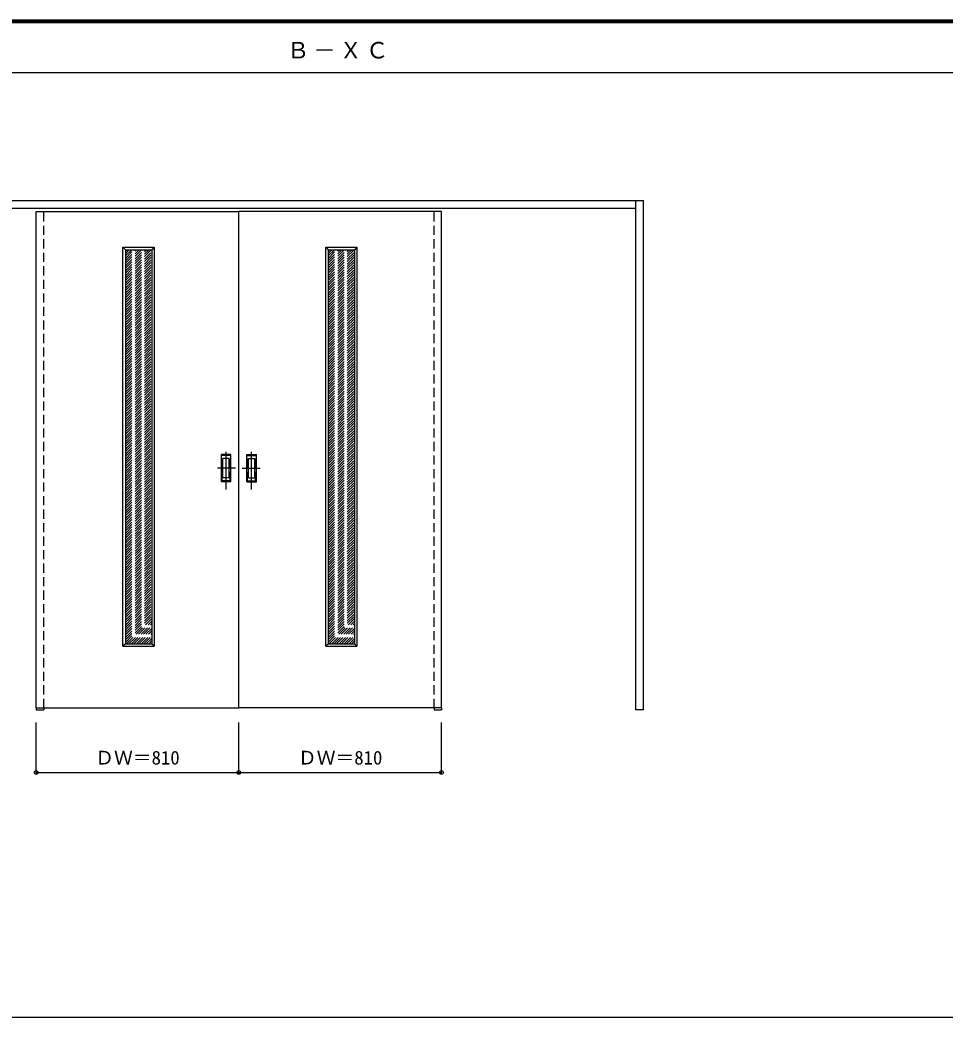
# Model space of a CAD drawing. Units: millimetres, scale not verified. Extents: x -6000 to 5700, y -4307 to 4175.
# Drawn here: x -3964 to -267, y 190 to 4175 of the extents above; entities that cross this region are included whole.
import ezdxf
from ezdxf.enums import TextEntityAlignment as Align

# ---------------------------------------------------------------- set-up
doc = ezdxf.new("R2010")
doc.units = ezdxf.units.MM
doc.header["$LTSCALE"] = 30
doc.header["$PDMODE"] = 32
doc.header["$PDSIZE"] = 15
doc.linetypes.add('CHAIN1', pattern=[8, 5, -1, 1, -1])
doc.linetypes.add('DASHED1', pattern=[1.8, 1.2, -0.6])
for name, color, linetype in [('0-2_扉', 7, 'Continuous'), ('0-4_枠', 3, 'Continuous'), ('0-6_引手', 7, 'Continuous'), ('0-A_文字', 7, 'Continuous'), ('0-B_寸法', 7, 'Continuous'), ('0-C_ハッチ', 4, 'DASHED1'), ('F-1_枠', 6, 'Continuous')]:
    doc.layers.add(name, color=color, linetype=linetype)
doc.styles.add('ＭＳ ゴシック', font='')
doc.styles.get('ＭＳ ゴシック').set_extended_font_data('MS Gothic')

msp = doc.modelspace()

# ---------------------------------------------------------------- linework, layer by layer
at = {"layer": '0-2_扉', "color": 3}
for p, q in [((-3899.15, 3409.5), (-3089.15, 3409.5)), ((-3899.15, 1426.5), (-3899.15, 3409.5)), ((-2279.15, 3409.5), (-3089.15, 3409.5)), ((-2279.15, 1426.5), (-2279.15, 3409.5)), ((-3542.15, 3257), (-3437.15, 3257)), ((-3437.15, 3257), (-3437.15, 1682)), ((-2732.15, 3257), (-2627.15, 3257)), ((-2627.15, 3257), (-2627.15, 1682)), ((-3899.15, 1426.5), (-3089.15, 1426.5))]:
    msp.add_line(p, q, dxfattribs=at)
at = {"layer": '0-2_扉', "color": 4, "linetype": 'DASHED1'}
for p, q in [((-3869.15, 1426.5), (-3869.15, 3409.5)), ((-2309.15, 1426.5), (-2309.15, 3409.5))]:
    msp.add_line(p, q, dxfattribs=at)
at = {"layer": '0-2_扉'}
for p, q in [((-3552.15, 3267), (-3542.15, 3257)), ((-3552.15, 3267), (-3427.15, 3267)), ((-3552.15, 1672), (-3552.15, 3267)), ((-3427.15, 3267), (-3437.15, 3257)), ((-3427.15, 3267), (-3427.15, 1672)), ((-2742.15, 3267), (-2732.15, 3257)), ((-2742.15, 3267), (-2617.15, 3267)), ((-2742.15, 1672), (-2742.15, 3267)), ((-2617.15, 3267), (-2627.15, 3257)), ((-2617.15, 3267), (-2617.15, 1672)), ((-3542.15, 1682), (-3552.15, 1672)), ((-3437.15, 1682), (-3427.15, 1672)), ((-2732.15, 1682), (-2742.15, 1672)), ((-2627.15, 1682), (-2617.15, 1672)), ((-3552.15, 1672), (-3427.15, 1672)), ((-2742.15, 1672), (-2617.15, 1672))]:
    msp.add_line(p, q, dxfattribs=at)
at = {"layer": '0-2_扉', "color": 3}
for points in [[(-2279.15, 1426.5), (-3089.15, 1426.5), (-3089.15, 3409.5)], [(-3542.15, 3257), (-3542.15, 1682), (-3437.15, 1682)], [(-2732.15, 3257), (-2732.15, 1682), (-2627.15, 1682)]]:
    msp.add_lwpolyline(points, dxfattribs=at)
at = {"layer": '0-4_枠'}
for p, q in [((-4706.15, 3453), (-1472.15, 3453)), ((-1502.15, 1418), (-1502.15, 3453)), ((-1472.15, 1418), (-1472.15, 3453)), ((-4676.15, 3423), (-1502.15, 3423)), ((-3899.15, 1426.5), (-3899.15, 1418)), ((-3899.15, 1418), (-3869.15, 1418)), ((-3869.15, 1426.5), (-3869.15, 1418)), ((-2309.15, 1426.5), (-2309.15, 1418)), ((-2309.15, 1418), (-2279.15, 1418)), ((-2279.15, 1426.5), (-2279.15, 1418)), ((-1472.15, 1418), (-1502.15, 1418))]:
    msp.add_line(p, q, dxfattribs=at)
at = {"layer": '0-4_枠', "color": 4, "linetype": 'DASHED1'}
for p, q in [((-3899.15, 1426), (-3899.15, 3423)), ((-3869.15, 1426), (-3869.15, 3423)), ((-2309.15, 1426), (-2309.15, 3423)), ((-2279.15, 1426), (-2279.15, 3423))]:
    msp.add_line(p, q, dxfattribs=at)
at = {"layer": '0-6_引手'}
for p, q in [((-3121.15, 2439), (-3159.15, 2439)), ((-3159.15, 2329), (-3159.15, 2439)), ((-3121.15, 2329), (-3121.15, 2439)), ((-3057.15, 2439), (-3019.15, 2439)), ((-3057.15, 2329), (-3057.15, 2439)), ((-3019.15, 2329), (-3019.15, 2439)), ((-3127.65, 2423), (-3152.65, 2423)), ((-3152.65, 2345), (-3152.65, 2423)), ((-3127.65, 2345), (-3127.65, 2423)), ((-3050.65, 2423), (-3025.65, 2423)), ((-3050.65, 2345), (-3050.65, 2423)), ((-3025.65, 2345), (-3025.65, 2423)), ((-3121.15, 2329), (-3159.15, 2329)), ((-3127.65, 2345), (-3152.65, 2345)), ((-3057.15, 2329), (-3019.15, 2329)), ((-3050.65, 2345), (-3025.65, 2345))]:
    msp.add_line(p, q, dxfattribs=at)
at = {"layer": '0-6_引手', "linetype": 'DASHED1'}
for p, q in [((-3156.15, 2333), (-3156.15, 2435)), ((-3022.15, 2333), (-3022.15, 2435)), ((-3124.15, 2333), (-3156.15, 2333)), ((-3054.15, 2333), (-3022.15, 2333))]:
    msp.add_line(p, q, dxfattribs=at)
at = {"layer": '0-6_引手', "linetype": 'CHAIN1'}
for p, q in [((-3140.15, 2298.77), (-3140.15, 2469.62)), ((-3038.15, 2298.77), (-3038.15, 2469.62)), ((-3102.08, 2384), (-3174.59, 2384)), ((-3076.22, 2384), (-3003.71, 2384))]:
    msp.add_line(p, q, dxfattribs=at)
at = {"layer": '0-6_引手', "linetype": 'DASHED1'}
for points in [[(-3124.15, 2333), (-3124.15, 2435), (-3156.15, 2435)], [(-3054.15, 2333), (-3054.15, 2435), (-3022.15, 2435)]]:
    msp.add_lwpolyline(points, dxfattribs=at)
at = {"layer": '0-B_寸法', "color": 4}
for p, q in [((-3899.15, 1168), (-3899.15, 1368)), ((-3089.15, 1168), (-3089.15, 1368)), ((-2279.15, 1168), (-2279.15, 1368)), ((-3899.15, 1168), (-2279.15, 1168))]:
    msp.add_line(p, q, dxfattribs=at)
at = {"layer": '0-B_寸法'}
for p in [(-3899.15, 1168), (-3089.15, 1168), (-2279.15, 1168)]:
    msp.add_point(p, dxfattribs=at)
at = {"layer": '0-C_ハッチ'}
for p, q in [((-3542.15, 3153), (-3438.15, 3257)), ((-3542.15, 3162.9), (-3448.05, 3257)), ((-3542.15, 3172.8), (-3457.95, 3257)), ((-3542.15, 3182.7), (-3467.85, 3257)), ((-3542.15, 3192.6), (-3477.75, 3257)), ((-3542.15, 3202.5), (-3487.65, 3257)), ((-3542.15, 3212.4), (-3497.55, 3257)), ((-3542.15, 3222.3), (-3507.45, 3257)), ((-3542.15, 3232.2), (-3517.35, 3257)), ((-3542.15, 3242.1), (-3527.25, 3257)), ((-3542.15, 3252), (-3537.14, 3257)), ((-3542.15, 3143.1), (-3437.15, 3248.1)), ((-3542.15, 3133.2), (-3437.15, 3238.2)), ((-3542.15, 3123.3), (-3437.15, 3228.3)), ((-2732.15, 3153), (-2628.15, 3257)), ((-2732.15, 3162.9), (-2638.05, 3257)), ((-2732.15, 3172.8), (-2647.95, 3257)), ((-2732.15, 3182.7), (-2657.85, 3257)), ((-2732.15, 3192.6), (-2667.75, 3257)), ((-2732.15, 3202.5), (-2677.65, 3257)), ((-2732.15, 3212.4), (-2687.55, 3257)), ((-2732.15, 3222.3), (-2697.45, 3257)), ((-2732.15, 3232.2), (-2707.35, 3257)), ((-2732.15, 3242.1), (-2717.25, 3257)), ((-2732.15, 3252), (-2727.14, 3257)), ((-2732.15, 3143.1), (-2627.15, 3248.1)), ((-2732.15, 3133.2), (-2627.15, 3238.2)), ((-2732.15, 3123.3), (-2627.15, 3228.3)), ((-3542.15, 3113.4), (-3437.15, 3218.4)), ((-3542.15, 3103.5), (-3437.15, 3208.5)), ((-3542.15, 3093.6), (-3437.15, 3198.6)), ((-3542.15, 3083.7), (-3437.15, 3188.7)), ((-2732.15, 3113.4), (-2627.15, 3218.4)), ((-2732.15, 3103.5), (-2627.15, 3208.5)), ((-2732.15, 3093.6), (-2627.15, 3198.6)), ((-2732.15, 3083.7), (-2627.15, 3188.7)), ((-3542.15, 3073.8), (-3437.15, 3178.8)), ((-3542.15, 3063.9), (-3437.15, 3168.9)), ((-3542.15, 3054.01), (-3437.15, 3159)), ((-3542.15, 3044.11), (-3437.15, 3149.11)), ((-2732.15, 3073.8), (-2627.15, 3178.8)), ((-2732.15, 3063.9), (-2627.15, 3168.9)), ((-2732.15, 3054.01), (-2627.15, 3159)), ((-2732.15, 3044.11), (-2627.15, 3149.11)), ((-3542.15, 3034.21), (-3437.15, 3139.21)), ((-3542.15, 3024.31), (-3437.15, 3129.31)), ((-3542.15, 3014.41), (-3437.15, 3119.41)), ((-3542.15, 3004.51), (-3437.15, 3109.51)), ((-2732.15, 3034.21), (-2627.15, 3139.21)), ((-2732.15, 3024.31), (-2627.15, 3129.31)), ((-2732.15, 3014.41), (-2627.15, 3119.41)), ((-2732.15, 3004.51), (-2627.15, 3109.51)), ((-3542.15, 2994.61), (-3437.15, 3099.61)), ((-3542.15, 2984.71), (-3437.15, 3089.71)), ((-3542.15, 2974.81), (-3437.15, 3079.81)), ((-3542.15, 2964.91), (-3437.15, 3069.91)), ((-2732.15, 2994.61), (-2627.15, 3099.61)), ((-2732.15, 2984.71), (-2627.15, 3089.71)), ((-2732.15, 2974.81), (-2627.15, 3079.81)), ((-2732.15, 2964.91), (-2627.15, 3069.91)), ((-3542.15, 2955.01), (-3437.15, 3060.01)), ((-3542.15, 2945.11), (-3437.15, 3050.11)), ((-3542.15, 2935.21), (-3437.15, 3040.21)), ((-3542.15, 2925.31), (-3437.15, 3030.31)), ((-2732.15, 2955.01), (-2627.15, 3060.01)), ((-2732.15, 2945.11), (-2627.15, 3050.11)), ((-2732.15, 2935.21), (-2627.15, 3040.21)), ((-2732.15, 2925.31), (-2627.15, 3030.31)), ((-3542.15, 2915.41), (-3437.15, 3020.41)), ((-3542.15, 2905.51), (-3437.15, 3010.51)), ((-3542.15, 2895.61), (-3437.15, 3000.61)), ((-3542.15, 2885.71), (-3437.15, 2990.71)), ((-2732.15, 2915.41), (-2627.15, 3020.41)), ((-2732.15, 2905.51), (-2627.15, 3010.51)), ((-2732.15, 2895.61), (-2627.15, 3000.61)), ((-2732.15, 2885.71), (-2627.15, 2990.71)), ((-3542.15, 2875.81), (-3437.15, 2980.81)), ((-3542.15, 2865.91), (-3437.15, 2970.91)), ((-3542.15, 2856.02), (-3437.15, 2961.02)), ((-3542.15, 2846.12), (-3437.15, 2951.12)), ((-2732.15, 2875.81), (-2627.15, 2980.81)), ((-2732.15, 2865.91), (-2627.15, 2970.91)), ((-2732.15, 2856.02), (-2627.15, 2961.02)), ((-2732.15, 2846.12), (-2627.15, 2951.12)), ((-3542.15, 2836.22), (-3437.15, 2941.22)), ((-3542.15, 2826.32), (-3437.15, 2931.32)), ((-3542.15, 2816.42), (-3437.15, 2921.42)), ((-3542.15, 2806.52), (-3437.15, 2911.52)), ((-2732.15, 2836.22), (-2627.15, 2941.22)), ((-2732.15, 2826.32), (-2627.15, 2931.32)), ((-2732.15, 2816.42), (-2627.15, 2921.42)), ((-2732.15, 2806.52), (-2627.15, 2911.52)), ((-3542.15, 2796.62), (-3437.15, 2901.62)), ((-3542.15, 2786.72), (-3437.15, 2891.72)), ((-3542.15, 2776.82), (-3437.15, 2881.82)), ((-3542.15, 2766.92), (-3437.15, 2871.92)), ((-2732.15, 2796.62), (-2627.15, 2901.62)), ((-2732.15, 2786.72), (-2627.15, 2891.72)), ((-2732.15, 2776.82), (-2627.15, 2881.82)), ((-2732.15, 2766.92), (-2627.15, 2871.92)), ((-3542.15, 2757.02), (-3437.15, 2862.02)), ((-3542.15, 2747.12), (-3437.15, 2852.12)), ((-3542.15, 2737.22), (-3437.15, 2842.22)), ((-3542.15, 2727.32), (-3437.15, 2832.32)), ((-2732.15, 2757.02), (-2627.15, 2862.02)), ((-2732.15, 2747.12), (-2627.15, 2852.12)), ((-2732.15, 2737.22), (-2627.15, 2842.22)), ((-2732.15, 2727.32), (-2627.15, 2832.32)), ((-3542.15, 2717.42), (-3437.15, 2822.42)), ((-3542.15, 2707.52), (-3437.15, 2812.52)), ((-3542.15, 2697.62), (-3437.15, 2802.62)), ((-3542.15, 2687.72), (-3437.15, 2792.72)), ((-2732.15, 2717.42), (-2627.15, 2822.42)), ((-2732.15, 2707.52), (-2627.15, 2812.52)), ((-2732.15, 2697.62), (-2627.15, 2802.62)), ((-2732.15, 2687.72), (-2627.15, 2792.72)), ((-3542.15, 2677.82), (-3437.15, 2782.82)), ((-3542.15, 2667.92), (-3437.15, 2772.92)), ((-3542.15, 2658.03), (-3437.15, 2763.03)), ((-3542.15, 2648.13), (-3437.15, 2753.13)), ((-2732.15, 2677.82), (-2627.15, 2782.82)), ((-2732.15, 2667.92), (-2627.15, 2772.92)), ((-2732.15, 2658.03), (-2627.15, 2763.03)), ((-2732.15, 2648.13), (-2627.15, 2753.13)), ((-3542.15, 2638.23), (-3437.15, 2743.23)), ((-3542.15, 2628.33), (-3437.15, 2733.33)), ((-3542.15, 2618.43), (-3437.15, 2723.43)), ((-3542.15, 2608.53), (-3437.15, 2713.53)), ((-2732.15, 2638.23), (-2627.15, 2743.23)), ((-2732.15, 2628.33), (-2627.15, 2733.33)), ((-2732.15, 2618.43), (-2627.15, 2723.43)), ((-2732.15, 2608.53), (-2627.15, 2713.53)), ((-3542.15, 2598.63), (-3437.15, 2703.63)), ((-3542.15, 2588.73), (-3437.15, 2693.73)), ((-3542.15, 2578.83), (-3437.15, 2683.83)), ((-3542.15, 2568.93), (-3437.15, 2673.93)), ((-2732.15, 2598.63), (-2627.15, 2703.63)), ((-2732.15, 2588.73), (-2627.15, 2693.73)), ((-2732.15, 2578.83), (-2627.15, 2683.83)), ((-2732.15, 2568.93), (-2627.15, 2673.93)), ((-3542.15, 2559.03), (-3437.15, 2664.03)), ((-3542.15, 2549.13), (-3437.15, 2654.13)), ((-3542.15, 2539.23), (-3437.15, 2644.23)), ((-3542.15, 2529.33), (-3437.15, 2634.33)), ((-2732.15, 2559.03), (-2627.15, 2664.03)), ((-2732.15, 2549.13), (-2627.15, 2654.13)), ((-2732.15, 2539.23), (-2627.15, 2644.23)), ((-2732.15, 2529.33), (-2627.15, 2634.33)), ((-3542.15, 2519.43), (-3437.15, 2624.43)), ((-3542.15, 2509.53), (-3437.15, 2614.53)), ((-3542.15, 2499.63), (-3437.15, 2604.63)), ((-3542.15, 2489.73), (-3437.15, 2594.73)), ((-2732.15, 2519.43), (-2627.15, 2624.43)), ((-2732.15, 2509.53), (-2627.15, 2614.53)), ((-2732.15, 2499.63), (-2627.15, 2604.63)), ((-2732.15, 2489.73), (-2627.15, 2594.73)), ((-3542.15, 2479.83), (-3437.15, 2584.83)), ((-3542.15, 2469.94), (-3437.15, 2574.93)), ((-3542.15, 2460.04), (-3437.15, 2565.04)), ((-3542.15, 2450.14), (-3437.15, 2555.14)), ((-2732.15, 2479.83), (-2627.15, 2584.83)), ((-2732.15, 2469.94), (-2627.15, 2574.93)), ((-2732.15, 2460.04), (-2627.15, 2565.04)), ((-2732.15, 2450.14), (-2627.15, 2555.14)), ((-3542.15, 2440.24), (-3437.15, 2545.24)), ((-3542.15, 2430.34), (-3437.15, 2535.34)), ((-3542.15, 2420.44), (-3437.15, 2525.44)), ((-3542.15, 2410.54), (-3437.15, 2515.54)), ((-2732.15, 2440.24), (-2627.15, 2545.24)), ((-2732.15, 2430.34), (-2627.15, 2535.34)), ((-2732.15, 2420.44), (-2627.15, 2525.44)), ((-2732.15, 2410.54), (-2627.15, 2515.54)), ((-3542.15, 2400.64), (-3437.15, 2505.64)), ((-3542.15, 2390.74), (-3437.15, 2495.74)), ((-3542.15, 2380.84), (-3437.15, 2485.84)), ((-3542.15, 2370.94), (-3437.15, 2475.94)), ((-2732.15, 2400.64), (-2627.15, 2505.64)), ((-2732.15, 2390.74), (-2627.15, 2495.74)), ((-2732.15, 2380.84), (-2627.15, 2485.84)), ((-2732.15, 2370.94), (-2627.15, 2475.94)), ((-3542.15, 2361.04), (-3437.15, 2466.04)), ((-3542.15, 2351.14), (-3437.15, 2456.14)), ((-3542.15, 2341.24), (-3437.15, 2446.24)), ((-3542.15, 2331.34), (-3437.15, 2436.34)), ((-2732.15, 2361.04), (-2627.15, 2466.04)), ((-2732.15, 2351.14), (-2627.15, 2456.14)), ((-2732.15, 2341.24), (-2627.15, 2446.24)), ((-2732.15, 2331.34), (-2627.15, 2436.34)), ((-3542.15, 2321.44), (-3437.15, 2426.44)), ((-3542.15, 2311.54), (-3437.15, 2416.54)), ((-3542.15, 2301.64), (-3437.15, 2406.64)), ((-3542.15, 2291.74), (-3437.15, 2396.74)), ((-2732.15, 2321.44), (-2627.15, 2426.44)), ((-2732.15, 2311.54), (-2627.15, 2416.54)), ((-2732.15, 2301.64), (-2627.15, 2406.64)), ((-2732.15, 2291.74), (-2627.15, 2396.74)), ((-3542.15, 2281.84), (-3437.15, 2386.84)), ((-3542.15, 2271.95), (-3437.15, 2376.94)), ((-3542.15, 2262.05), (-3437.15, 2367.05)), ((-3542.15, 2252.15), (-3437.15, 2357.15)), ((-2732.15, 2281.84), (-2627.15, 2386.84)), ((-2732.15, 2271.95), (-2627.15, 2376.94)), ((-2732.15, 2262.05), (-2627.15, 2367.05)), ((-2732.15, 2252.15), (-2627.15, 2357.15)), ((-3542.15, 2242.25), (-3437.15, 2347.25)), ((-3542.15, 2232.35), (-3437.15, 2337.35)), ((-3542.15, 2222.45), (-3437.15, 2327.45)), ((-3542.15, 2212.55), (-3437.15, 2317.55)), ((-2732.15, 2242.25), (-2627.15, 2347.25)), ((-2732.15, 2232.35), (-2627.15, 2337.35)), ((-2732.15, 2222.45), (-2627.15, 2327.45)), ((-2732.15, 2212.55), (-2627.15, 2317.55)), ((-3542.15, 2202.65), (-3437.15, 2307.65)), ((-3542.15, 2192.75), (-3437.15, 2297.75)), ((-3542.15, 2182.85), (-3437.15, 2287.85)), ((-3542.15, 2172.95), (-3437.15, 2277.95)), ((-2732.15, 2202.65), (-2627.15, 2307.65)), ((-2732.15, 2192.75), (-2627.15, 2297.75)), ((-2732.15, 2182.85), (-2627.15, 2287.85)), ((-2732.15, 2172.95), (-2627.15, 2277.95)), ((-3542.15, 2163.05), (-3437.15, 2268.05)), ((-3542.15, 2153.15), (-3437.15, 2258.15)), ((-3542.15, 2143.25), (-3437.15, 2248.25)), ((-3542.15, 2133.35), (-3437.15, 2238.35)), ((-2732.15, 2163.05), (-2627.15, 2268.05)), ((-2732.15, 2153.15), (-2627.15, 2258.15)), ((-2732.15, 2143.25), (-2627.15, 2248.25)), ((-2732.15, 2133.35), (-2627.15, 2238.35)), ((-3542.15, 2123.45), (-3437.15, 2228.45)), ((-3542.15, 2113.55), (-3437.15, 2218.55)), ((-3542.15, 2103.65), (-3437.15, 2208.65)), ((-3542.15, 2093.75), (-3437.15, 2198.75)), ((-2732.15, 2123.45), (-2627.15, 2228.45)), ((-2732.15, 2113.55), (-2627.15, 2218.55)), ((-2732.15, 2103.65), (-2627.15, 2208.65)), ((-2732.15, 2093.75), (-2627.15, 2198.75)), ((-3542.15, 2083.85), (-3437.15, 2188.85)), ((-3542.15, 2073.96), (-3437.15, 2178.95)), ((-3542.15, 2064.06), (-3437.15, 2169.06)), ((-3542.15, 2054.16), (-3437.15, 2159.16)), ((-2732.15, 2083.85), (-2627.15, 2188.85)), ((-2732.15, 2073.96), (-2627.15, 2178.95)), ((-2732.15, 2064.06), (-2627.15, 2169.06)), ((-2732.15, 2054.16), (-2627.15, 2159.16)), ((-3542.15, 2044.26), (-3437.15, 2149.26)), ((-3542.15, 2034.36), (-3437.15, 2139.36)), ((-3542.15, 2024.46), (-3437.15, 2129.46)), ((-3542.15, 2014.56), (-3437.15, 2119.56)), ((-2732.15, 2044.26), (-2627.15, 2149.26)), ((-2732.15, 2034.36), (-2627.15, 2139.36)), ((-2732.15, 2024.46), (-2627.15, 2129.46)), ((-2732.15, 2014.56), (-2627.15, 2119.56)), ((-3542.15, 2004.66), (-3437.15, 2109.66)), ((-3542.15, 1994.76), (-3437.15, 2099.76)), ((-3542.15, 1984.86), (-3437.15, 2089.86)), ((-3542.15, 1974.96), (-3437.15, 2079.96)), ((-2732.15, 2004.66), (-2627.15, 2109.66)), ((-2732.15, 1994.76), (-2627.15, 2099.76)), ((-2732.15, 1984.86), (-2627.15, 2089.86)), ((-2732.15, 1974.96), (-2627.15, 2079.96)), ((-3542.15, 1965.06), (-3437.15, 2070.06)), ((-3542.15, 1955.16), (-3437.15, 2060.16)), ((-3542.15, 1945.26), (-3437.15, 2050.26)), ((-3542.15, 1935.36), (-3437.15, 2040.36)), ((-2732.15, 1965.06), (-2627.15, 2070.06)), ((-2732.15, 1955.16), (-2627.15, 2060.16)), ((-2732.15, 1945.26), (-2627.15, 2050.26)), ((-2732.15, 1935.36), (-2627.15, 2040.36)), ((-3542.15, 1925.46), (-3437.15, 2030.46)), ((-3542.15, 1915.56), (-3437.15, 2020.56)), ((-3542.15, 1905.66), (-3437.15, 2010.66)), ((-3542.15, 1895.76), (-3437.15, 2000.76)), ((-2732.15, 1925.46), (-2627.15, 2030.46)), ((-2732.15, 1915.56), (-2627.15, 2020.56)), ((-2732.15, 1905.66), (-2627.15, 2010.66)), ((-2732.15, 1895.76), (-2627.15, 2000.76)), ((-3542.15, 1885.86), (-3437.15, 1990.86)), ((-3542.15, 1875.97), (-3437.15, 1980.97)), ((-3542.15, 1866.07), (-3437.15, 1971.07)), ((-3542.15, 1856.17), (-3437.15, 1961.17)), ((-2732.15, 1885.86), (-2627.15, 1990.86)), ((-2732.15, 1875.97), (-2627.15, 1980.97)), ((-2732.15, 1866.07), (-2627.15, 1971.07)), ((-2732.15, 1856.17), (-2627.15, 1961.17)), ((-3542.15, 1846.27), (-3437.15, 1951.27)), ((-3542.15, 1836.37), (-3437.15, 1941.37)), ((-3542.15, 1826.47), (-3437.15, 1931.47)), ((-3542.15, 1816.57), (-3437.15, 1921.57)), ((-2732.15, 1846.27), (-2627.15, 1951.27)), ((-2732.15, 1836.37), (-2627.15, 1941.37)), ((-2732.15, 1826.47), (-2627.15, 1931.47)), ((-2732.15, 1816.57), (-2627.15, 1921.57)), ((-3542.15, 1806.67), (-3437.15, 1911.67)), ((-3542.15, 1796.77), (-3437.15, 1901.77)), ((-3542.15, 1786.87), (-3437.15, 1891.87)), ((-3542.15, 1776.97), (-3437.15, 1881.97)), ((-2732.15, 1806.67), (-2627.15, 1911.67)), ((-2732.15, 1796.77), (-2627.15, 1901.77)), ((-2732.15, 1786.87), (-2627.15, 1891.87)), ((-2732.15, 1776.97), (-2627.15, 1881.97)), ((-3542.15, 1767.07), (-3437.15, 1872.07)), ((-3542.15, 1757.17), (-3437.15, 1862.17)), ((-3542.15, 1747.27), (-3437.15, 1852.27)), ((-3542.15, 1737.37), (-3437.15, 1842.37)), ((-2732.15, 1767.07), (-2627.15, 1872.07)), ((-2732.15, 1757.17), (-2627.15, 1862.17)), ((-2732.15, 1747.27), (-2627.15, 1852.27)), ((-2732.15, 1737.37), (-2627.15, 1842.37)), ((-3542.15, 1727.47), (-3437.15, 1832.47)), ((-3542.15, 1717.57), (-3437.15, 1822.57)), ((-3542.15, 1707.67), (-3437.15, 1812.67)), ((-3542.15, 1697.77), (-3437.15, 1802.77)), ((-2732.15, 1727.47), (-2627.15, 1832.47)), ((-2732.15, 1717.57), (-2627.15, 1822.57)), ((-2732.15, 1707.67), (-2627.15, 1812.67)), ((-2732.15, 1697.77), (-2627.15, 1802.77)), ((-3542.15, 1687.87), (-3437.15, 1792.87)), ((-3538.13, 1682), (-3437.15, 1782.98)), ((-3528.23, 1682), (-3437.15, 1773.08)), ((-3518.33, 1682), (-3437.15, 1763.18)), ((-3508.43, 1682), (-3437.15, 1753.28)), ((-2732.15, 1687.87), (-2627.15, 1792.87)), ((-2728.13, 1682), (-2627.15, 1782.98)), ((-2718.23, 1682), (-2627.15, 1773.08)), ((-2708.33, 1682), (-2627.15, 1763.18)), ((-2698.43, 1682), (-2627.15, 1753.28)), ((-3498.53, 1682), (-3437.15, 1743.38)), ((-3488.63, 1682), (-3437.15, 1733.48)), ((-3478.73, 1682), (-3437.15, 1723.58)), ((-3468.83, 1682), (-3437.15, 1713.68)), ((-2688.53, 1682), (-2627.15, 1743.38)), ((-2678.63, 1682), (-2627.15, 1733.48)), ((-2668.73, 1682), (-2627.15, 1723.58)), ((-2658.83, 1682), (-2627.15, 1713.68)), ((-3458.93, 1682), (-3437.15, 1703.78)), ((-3449.03, 1682), (-3437.15, 1693.88)), ((-2648.93, 1682), (-2627.15, 1703.78)), ((-2639.03, 1682), (-2627.15, 1693.88))]:
    msp.add_line(p, q, dxfattribs=at)
at = {"layer": 'F-1_枠'}
for p, q in [((-6000, 4175), (5700, 4175)), ((-6000, 4170), (5700, 4170)), ((-6000, 4165), (5700, 4165)), ((-6000, 3965), (5700, 3965)), ((-6000, 190.5), (5700, 190.5))]:
    msp.add_line(p, q, dxfattribs=at)

# ---------------------------------------------------------------- texts
at = {"layer": '0-A_文字', "insert": (-2897.5, 4020), "char_height": 65.98, "attachment_point": 7, "style": 'ＭＳ ゴシック'}
msp.add_mtext('\\T1.17;Ｂ－ＸＣ', dxfattribs=at)
at = {"layer": '0-B_寸法', "style": 'ＭＳ ゴシック'}
for p in [(-3662.9, 1183), (-2852.9, 1183)]:
    msp.add_text('ＤＷ＝810', height=54.99, dxfattribs=at).set_placement(p, align=Align.BOTTOM_LEFT)

doc.saveas('drawing.dxf')
